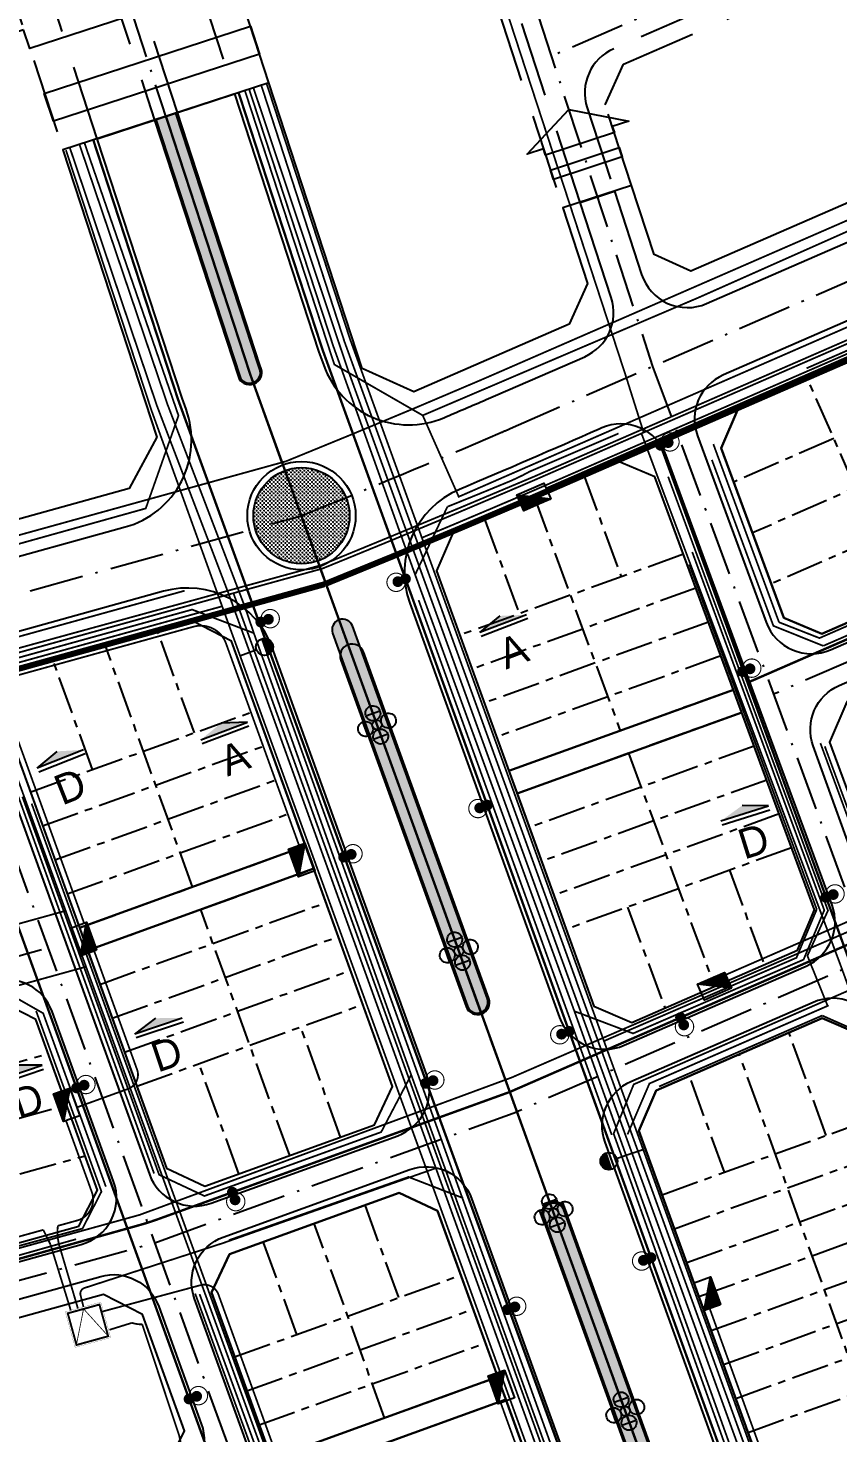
# Model space of a CAD drawing. Header units: metres. Extents: x 563371 to 571261, y 2062953 to 2068466.
# Drawn here: x 568557.4 to 568692, y 2066292.7 to 2066526.2 of the extents above; entities that cross this region are included whole.
import ezdxf
from ezdxf.enums import TextEntityAlignment as Align

# ---------------------------------------------------------------- set-up
doc = ezdxf.new("R2010")
doc.units = ezdxf.units.M
for name, pattern in [('ACAD_ISO10W100', [18.5, 12, -3, 0.5, -3]), ('CENTER', [2, 1.25, -0.25, 0.25, -0.25]), ('DOT', [0.25, 0, -0.25]), ('HIDDEN', [0.375, 0.25, -0.125])]:
    doc.linetypes.add(name, pattern=pattern)
for name, color, linetype in [('01-Thoatnuoc', 7, 'CONTINUOUS'), ('BoThamCo', 94, 'CONTINUOUS'), ('cap nuoc', 5, 'CONTINUOUS'), ('ChiaLo', 128, 'CENTER'), ('datOlienke', 42, 'CONTINUOUS'), ('Dien', 1, 'CONTINUOUS'), ('Dien CS', 2, 'CONTINUOUS'), ('Dien QH', 4, 'CONTINUOUS'), ('Dien SH', 6, 'CONTINUOUS'), ('hacth sdd', 8, 'CONTINUOUS'), ('LogDg', 7, 'CONTINUOUS'), ('LogDg phu', 7, 'CONTINUOUS'), ('MC', 7, 'CONTINUOUS'), ('ONG CAP NUOC', 32, 'DOT'), ('RANHGIOI', 2, 'HIDDEN'), ('thoatnuoc', 3, 'CONTINUOUS'), ('TimDg', 222, 'CONTINUOUS'), ('TTLL', 170, 'CONTINUOUS'), ('ViaHeS', 32, 'CONTINUOUS'), ('ViaHeSphu', 32, 'CONTINUOUS')]:
    doc.layers.add(name, color=color, linetype=linetype)
doc.layers.add('DEN CH', color=3, linetype='CONTINUOUS', lineweight=15)
doc.styles.add('VnBlackH', font='VHBLACK.ttf')
doc.linetypes.add('CAP NUOC ----N----N----N----', pattern='A,4,-2,["N",Standard,S=1.5,R=0,X=-1.5,Y=-0.75],-1.5', length=7.5)
doc.linetypes.add('DD0', pattern='A,12.7,-5.08,["0,4kV",Standard,S=2.54,R=0,X=-2.54,Y=-1.27],-9.35', length=27.13)
doc.linetypes.add('DIEN22KV', pattern='A,12.7,-5.08,["22KV",Standard,S=2.54,R=0,X=-2.54,Y=-1.27],-9.08', length=26.86)
doc.linetypes.add('DIEN35KV', pattern='A,12.7,-5.08,["35KV",Standard,S=2.54,R=0,X=-2.54,Y=-1.27],-9.08', length=26.86)
doc.linetypes.add('DIENCS_LINE', pattern='A,12.7,-5.08,["CS",Standard,S=2.54,R=0,X=-2.54,Y=-1.27],-6.35', length=24.13)
doc.linetypes.add('THOAT NUOC BAN ----C----C----C----', pattern='A,9,-3,["C",Standard,S=2,R=0,X=-1.5,Y=-1],-3', length=15)
doc.linetypes.add('Thong tin', pattern='A,12.7,-5.08,["TTLL",Standard,S=2.54,R=0,X=-2.54,Y=-1.27],-9.08', length=26.86)
doc.linetypes.add('TN_WATER_SUPPLY', pattern='A,0.5,-0.2,["TN",Standard,S=0.1,R=0,X=-0.1,Y=-0.05],-0.2', length=0.9)
pattern_1 = [(0, (568124.4922, 2065856.43456), (0.3175, 0.3175), [0.15875, -0.47625]), (90, (568124.5716, 2065856.3552), (-0.3175, 0.3175), [0.15875, -0.47625])]

# ---------------------------------------------------------------- blocks, each defined once
blk = doc.blocks.new('a')
at = {"layer": 'MC', "linetype": 'Continuous', "extrusion": (3.39823e-17, -4.39919e-09, 1)}
blk.add_hatch(color=6, dxfattribs=at).paths.add_polyline_path([(-964.2, 96.3), (-801.2, 42), (-1127.2, 42)])
at = {"layer": 'MC', "linetype": 'Continuous', "extrusion": (-3.39823e-17, -4.39919e-09, 1)}
blk.add_hatch(color=6, dxfattribs=at).paths.add_polyline_path([(992.3, 101.7), (829.3, 47.3), (1155.3, 47.3)])
at = {"layer": 'MC', "color": 6, "linetype": 'Continuous'}
for p, q in [((-801.2, 42, 0), (-964.2, 96.3, 0)), ((829.3, 47.3, 0), (992.3, 101.7, 0)), ((-1127.2, 42, 0), (-801.2, 42, 0)), ((-1127.2, 14.8, 0), (-801.2, 14.8, 0)), ((1155.3, 47.3, 0), (829.3, 47.3, 0)), ((1155.3, 20.2, 0), (829.3, 20.2, 0))]:
    blk.add_line(p, q, dxfattribs=at)
at = {"layer": 'MC', "style": 'VnBlackH'}
for rotation, p in [(0, (-962.7, -246.3)), (360, (990.2, -240.9))]:
    blk.add_text('a', height=196.9, rotation=rotation, dxfattribs=at).set_placement(p, align=Align.CENTER)
blk = doc.blocks.new('e')
at = {"layer": 'MC', "linetype": 'Continuous', "extrusion": (3.39823e-17, -4.39919e-09, 1)}
blk.add_hatch(color=6, dxfattribs=at).paths.add_polyline_path([(-473.5, 281.8), (-310.5, 227.4), (-636.5, 227.4)])
at = {"layer": 'MC', "linetype": 'Continuous', "extrusion": (-3.39823e-17, -4.39919e-09, 1)}
blk.add_hatch(color=6, dxfattribs=at).paths.add_polyline_path([(492.9, 281.8), (329.9, 227.4), (655.9, 227.4)])
at = {"layer": 'MC', "color": 6, "linetype": 'Continuous'}
for p, q in [((-310.5, 227.4, 0), (-473.5, 281.8, 0)), ((329.9, 227.4, 0), (492.9, 281.8, 0)), ((-636.5, 227.4, 0), (-310.5, 227.4, 0)), ((-636.5, 200.3, 0), (-310.5, 200.3, 0)), ((655.9, 227.4, 0), (329.9, 227.4, 0)), ((655.9, 200.3, 0), (329.9, 200.3, 0))]:
    blk.add_line(p, q, dxfattribs=at)
at = {"layer": 'MC', "style": 'VnBlackH'}
for rotation, p in [(0, (-472, -60.8)), (360, (486.2, -60.8))]:
    blk.add_text('d', height=196.9, rotation=rotation, dxfattribs=at).set_placement(p, align=Align.CENTER)
blk = doc.blocks.new('tbaQH')
at = {"layer": 'Dien QH', "color": 1, "const_width": 0.156}
blk.add_lwpolyline([(-7.45, -7.41), (8.56, -7.41), (8.56, 8.6), (-7.45, 8.6)], close=True, dxfattribs=at)
at = {"linetype": 'Continuous'}
blk.add_wipeout([(-7.45, 8.6), (8.56, 8.6), (8.56, -7.41), (-7.45, -7.41)], dxfattribs=at).dxf.layer = 'Dien QH'
at = {"layer": 'Dien QH', "color": 1}
for points, const_width in [([(-6.61, -6.57), (7.72, -6.57), (7.72, 7.76), (-6.61, 7.76)], 0.864), ([(-6.67, -6.57), (7.76, -6.57), (0.55, 7.8)], 0.346)]:
    blk.add_lwpolyline(points, close=True, dxfattribs=dict(at, const_width=const_width))
blk = doc.blocks.new('TCT')
at = {"layer": 'Dien SH', "linetype": 'ACAD_ISO10W100'}
h = blk.add_hatch(dxfattribs=at)
h.set_pattern_fill('ANSI31', color=8, scale=0.2, angle=359.8821, style=0)
h.set_pattern_definition([(44.8821451, (4489.845165, -1045.592617), (-0.01764126996, 0.0177139943), [])])
h.paths.add_polyline_path([(-0.86, 0.5), (-2.41, -0.26), (-2.42, -1.41), (2.41, -1.42)])
h.paths.add_polyline_path([(-0.86, 0.5), (-2.41, 1.42), (-2.41, -0.26)])
at = {"layer": 'Dien SH', "color": 4, "linetype": 'ACAD_ISO10W100'}
blk.add_line((-2.41, 1.41), (2.41, -1.41), dxfattribs=at)
at = {"layer": 'Dien SH', "color": 4, "linetype": 'Continuous'}
blk.add_lwpolyline([(-2.41, 1.41), (2.41, 1.41), (2.41, -1.41), (-2.41, -1.41)], close=True, dxfattribs=at)
blk = doc.blocks.new('CS01')
at = {"layer": 'Dien CS', "color": 7, "linetype": 'Continuous', "ltscale": 20}
for points, const_width in [([(0.33, 0.3, -1), (-0.33, -0.3, -1)], 0.899), ([(1.13, -0.63, -1), (-1.13, -2.68, -1)], 0.18), ([(0.33, -1.04, -1), (-0.33, -1.64, -1)], 0.899)]:
    blk.add_lwpolyline(points, format="xyb", close=True, dxfattribs=dict(at, const_width=const_width))
blk = doc.blocks.new('*E161')
at = {"layer": 'DEN CH'}
h = blk.add_hatch(color=256, dxfattribs=at)
h.paths.add_polyline_path([(2380624.58, -1351125.02, -0.000003), (2380624.58, -1351125.02, 0.390931), (2380623.09, -1351126.4, -0.012519), (2380623.08, -1351126.52, 0.414211), (2380624.58, -1351128.02, -0.000003), (2380624.58, -1351128.02, 0.414211), (2380626.08, -1351126.52, 0.414211)])
h.paths.add_polyline_path([(2380628.48, -1351124.12, 0.414214), (2380626.08, -1351126.52, 0.414214), (2380628.48, -1351128.92)])
h.paths.add_polyline_path([(2380626.98, -1351122.62), (2380622.18, -1351122.62, 0.414212), (2380624.58, -1351125.02, -0.000004), (2380624.58, -1351125.02, 0.414212)])
h.paths.add_polyline_path([(2380623.08, -1351126.52, -0.020036), (2380623.09, -1351126.4, 0.003757), (2380623.09, -1351126.36, 0.414214), (2380620.69, -1351123.96), (2380620.69, -1351128.76, 0.395271)])
h.paths.add_polyline_path([(2380624.58, -1351128.02, -0.000004), (2380624.58, -1351128.02, 0.414212), (2380622.18, -1351130.42), (2380626.98, -1351130.42, 0.414212)])
blk = doc.blocks.new('den chum')
at = {"layer": 'Dien CS', "color": 11}
for p, q in [((-2.03, 1.33), (-2.03, -1.17)), ((-1.25, 2.03), (1.25, 2.03)), ((2.03, 1.25), (2.03, -1.25)), ((-1.25, -2.03), (1.25, -2.03))]:
    blk.add_line(p, q, dxfattribs=at)
for centre, major_axis in [((0, 2.03), (0.882, 0.882)), ((-2.03, 0.08), (0.882, 0.882)), ((0, 0), (0.552, 0.552)), ((2.03, 0), (0.882, 0.882)), ((0, -2.03), (0.882, 0.882))]:
    blk.add_ellipse(centre, major_axis=major_axis, ratio=1, start_param=5.497787, end_param=11.780972, dxfattribs=at)
at = {"layer": 'Dien CS', "xscale": 0.5199999998789281, "yscale": 0.520000000181608, "zscale": 0.52}
blk.add_blockref('*E161', (-1237924.78, 702585.79), dxfattribs=at)
blk = doc.blocks.new('cs12')
at = {"layer": 'Dien CS', "color": 7, "linetype": 'Continuous', "ltscale": 20}
for points, const_width in [([(1.13, 0.63, 1), (-1.13, 2.68, 1)], 0.18), ([(0.33, 1.04, 1), (-0.33, 1.64, 1)], 0.899), ([(0.33, 0.3, -1), (-0.33, -0.3, -1)], 0.899)]:
    blk.add_lwpolyline(points, format="xyb", close=True, dxfattribs=dict(at, const_width=const_width))

msp = doc.modelspace()

# ---------------------------------------------------------------- hatches: boundary and pattern name
at = {"layer": 'cap nuoc'}
for points in [[(568597.178, 2066422.021, 0.4142136), (568598.065, 2066423.82, 0.4142136), (568596.267, 2066424.707)], [(568653.514, 2066339.197, 0.4142136), (568652.627, 2066337.398, 0.4142136), (568654.425, 2066336.511)]]:
    msp.add_hatch(color=1, dxfattribs=at).paths.add_polyline_path(points)
at = {"layer": 'hacth sdd'}
h = msp.add_hatch(dxfattribs=at)
h.set_pattern_fill('CROSS', color=64, scale=0.05, style=0)
h.set_pattern_definition(pattern_1)
edge = h.paths.add_edge_path()
edge.add_line((568582.001, 2066512.12), (568578.674, 2066511.034))
edge.add_line((568578.674, 2066511.034), (568592.612, 2066468.351))
edge.add_arc((568594.181, 2066468.863), 1.65, 198.08492, 290.68102)
edge.add_line((568594.763, 2066467.319), (568594.971, 2066467.398))
edge.add_arc((568594.388, 2066468.941), 1.65, 290.68102, 379.87296)
edge.add_line((568595.94, 2066469.502), (568595.717, 2066470.12))
edge.add_line((568595.717, 2066470.12), (568582.001, 2066512.12))
h = msp.add_hatch(dxfattribs=at)
h.set_pattern_fill('CROSS', color=64, scale=0.05, style=0)
h.set_pattern_definition(pattern_1)
edge = h.paths.add_edge_path()
edge.add_arc((568602.874, 2066445.172), 8, 0, 360)
h = msp.add_hatch(dxfattribs=at)
h.set_pattern_fill('CROSS', color=64, scale=0.05, style=0)
h.set_pattern_definition([(0, (568608.05124, 2066362.58562), (0.3175, 0.3175), [0.15875, -0.47625]), (90, (568608.13062, 2066362.50624), (-0.3175, 0.3175), [0.15875, -0.47625])])
edge = h.paths.add_edge_path()
edge.add_arc((568632.124, 2066364.231), 1.75, 199.88428, 379.88428)
edge.add_line((568633.769, 2066364.826), (568611.341, 2066426.836))
edge.add_arc((568609.696, 2066426.239), 1.75, 19.94735, 199.94735)
edge.add_line((568608.051, 2066425.642), (568630.478, 2066363.636))
h = msp.add_hatch(dxfattribs=at)
h.set_pattern_fill('CROSS', color=64, scale=0.05, style=0)
h.set_pattern_definition([(0, (568643.16807, 2066226.03556), (0.3175, 0.3175), [0.15875, -0.47625]), (90, (568643.24745, 2066225.95618), (-0.3175, 0.3175), [0.15875, -0.47625])])
edge = h.paths.add_edge_path()
edge.add_line((568643.168, 2066328.55), (568679.866, 2066227.086))
edge.add_arc((568681.512, 2066227.681), 1.75, 199.88428, 379.88428)
edge.add_line((568683.157, 2066228.276), (568646.459, 2066329.74))
edge.add_arc((568644.814, 2066329.145), 1.75, 19.88428, 199.88428)

# ---------------------------------------------------------------- linework, layer by layer
at = {"layer": '01-Thoatnuoc', "linetype": 'THOAT NUOC BAN ----C----C----C----', "ltscale": 0.5, "const_width": 0.3}
for points in [[(568686.832, 2066469.684), (568814.059, 2066525.14), (568822.941, 2066523.615)], [(568594.152, 2066516.129), (568608.171, 2066473.325), (568621.76, 2066435.357)], [(568565.968, 2066506.885), (568580.613, 2066463.635), (568593.428, 2066430.109)], [(568689.605, 2066423.525), (568833.255, 2066485.97), (568836.993, 2066494.945)], [(568671.093, 2066454.453), (568681.316, 2066426.862), (568689.605, 2066423.525)], [(568648.239, 2066362.787), (568657.99, 2066359.092), (568686.33, 2066371.363), (568689.776, 2066379.586), (568667.823, 2066439.136)], [(568621.76, 2066435.357), (568621.76, 2066435.357), (568648.239, 2066362.787)], [(568552.897, 2066420.749), (568584.687, 2066429.563), (568594.948, 2066425.652)], [(568593.428, 2066430.109), (568594.948, 2066425.652), (568621.108, 2066352.209)], [(568689.128, 2066407.364), (568697.998, 2066383.303), (568705.501, 2066380.102)], [(568556.475, 2066398.449), (568579.209, 2066335.595), (568586.737, 2066332.066), (568616.117, 2066342.692), (568621.108, 2066352.209)], [(568551.971, 2066366.993), (568559.926, 2066362.448), (568570.352, 2066333.622)], [(568657.07, 2066342.3), (568660.711, 2066350.761), (568690.506, 2066363.748)], [(568648.239, 2066362.787), (568696.905, 2066226.986)], [(568621.108, 2066352.209), (568671.456, 2066212.977)], [(568585.931, 2066315.756), (568629.132, 2066198), (568636.534, 2066194.307), (568666.164, 2066204.25), (568671.456, 2066212.977)]]:
    msp.add_lwpolyline(points, dxfattribs=at)
msp.add_lwpolyline([(568655.571, 2066458.841), (568640.768, 2066452.491, -0.0240923), (568637.612, 2066450.94, -0.0026261), (568627.129, 2066446.657), (568621.76, 2066435.357)], format="xyb", dxfattribs=at)
at = {"layer": 'BoThamCo'}
for points in [[(568582.001, 2066512.12), (568578.674, 2066511.034), (568592.612, 2066468.351, 0.4275478), (568594.763, 2066467.319), (568594.971, 2066467.398, 0.4100888), (568595.94, 2066469.502), (568595.717, 2066470.12)], [(568630.478, 2066363.636, 1), (568633.769, 2066364.826), (568611.341, 2066426.836, 1), (568608.051, 2066425.642)], [(568643.168, 2066328.55), (568679.866, 2066227.086, 1), (568683.157, 2066228.276), (568646.459, 2066329.74, 1)]]:
    msp.add_lwpolyline(points, format="xyb", close=True, dxfattribs=at)
for points in [[(568676.052, 2066412.478), (568674.668, 2066416.231), (568637.34, 2066402.73), (568638.701, 2066398.968)], [(568604.929, 2066386.499), (568603.568, 2066390.26), (568565.953, 2066376.655), (568567.313, 2066372.894)], [(568583.434, 2066293.042), (568576.454, 2066312.339), (568569.935, 2066315.708), (568462.842, 2066286.091), (568459.389, 2066279.949), (568466.786, 2066253.891), (568472.891, 2066250.671), (568580.394, 2066286.749)], [(568636.856, 2066298.226), (568635.495, 2066301.987), (568597.88, 2066288.382), (568599.24, 2066284.621)]]:
    msp.add_lwpolyline(points, close=True, dxfattribs=at)
msp.add_circle((568602.874, 2066445.172), 8, dxfattribs=at)
at = {"layer": 'cap nuoc', "color": 1}
for p, q in [((568596.29, 2066424.715), (568597.201, 2066422.029)), ((568654.425, 2066336.511), (568653.514, 2066339.197))]:
    msp.add_line(p, q, dxfattribs=at)
at = {"layer": 'cap nuoc', "color": 1, "linetype": 'Continuous'}
for centre in [(568596.722, 2066423.364), (568653.97, 2066337.854)]:
    msp.add_circle(centre, 1.418, dxfattribs=at)
at = {"layer": 'ChiaLo', "ltscale": 5}
for points in [[(568827.652, 2066507.612), (568677.842, 2066442.312)], [(568702.939, 2066431.434), (568686.956, 2066468.102)], [(568691.352, 2066458.018), (568674.724, 2066450.771)], [(568649.793, 2066451.903), (568656.022, 2066435.008)], [(568641.529, 2066448.302), (568655.86, 2066409.428)], [(568633.24, 2066444.766), (568639.095, 2066428.886)], [(568698.544, 2066441.518), (568680.961, 2066433.854)], [(568666.366, 2066438.75), (568629.178, 2066425.299)], [(568668.442, 2066433.12), (568631.218, 2066419.657)], [(568670.517, 2066427.49), (568633.259, 2066414.014)], [(568585.061, 2066409.088), (568578.91, 2066426.094)], [(568584.761, 2066383.458), (568570.21, 2066423.688)], [(568568.134, 2066402.966), (568561.51, 2066421.282)], [(568672.593, 2066421.86), (568635.3, 2066408.372)], [(568674.668, 2066416.231), (568637.34, 2066402.73)], [(568557.79, 2066399.224), (568595.405, 2066412.829)], [(568676.052, 2066412.478), (568638.701, 2066398.968)], [(568559.831, 2066393.582), (568597.446, 2066407.187)], [(568678.127, 2066406.848), (568640.742, 2066393.326)], [(568657.244, 2066405.675), (568671.526, 2066366.933)], [(568561.871, 2066387.94), (568599.487, 2066401.545)], [(568680.203, 2066401.218), (568642.782, 2066387.684)], [(568563.912, 2066382.298), (568601.527, 2066395.902)], [(568682.278, 2066395.588), (568644.823, 2066382.041)], [(568565.953, 2066376.655), (568603.568, 2066390.26)], [(568684.354, 2066389.959), (568646.864, 2066376.399)], [(568567.313, 2066372.894), (568604.929, 2066386.499)], [(568674.009, 2066386.217), (568679.791, 2066370.534)], [(568569.354, 2066367.251), (568606.969, 2066380.856)], [(568657.082, 2066380.095), (568663.262, 2066363.332)], [(568600.916, 2066338.79), (568586.121, 2066379.696)], [(568571.395, 2066361.609), (568609.01, 2066375.214)], [(568573.436, 2066355.967), (568611.051, 2066369.572)], [(568575.476, 2066350.325), (568613.092, 2066363.929)], [(568609.38, 2066341.851), (568602.747, 2066360.188)], [(568690.097, 2066342.131), (568683.91, 2066359.237)], [(568541.598, 2066350.411), (568560.767, 2066355.712)], [(568719.963, 2066233.093), (568675.643, 2066355.633)], [(568592.453, 2066335.729), (568585.821, 2066354.066)], [(568673.17, 2066336.008), (568667.375, 2066352.03)], [(568449.284, 2066315.543), (568563.837, 2066347.223)], [(568662.826, 2066332.267), (568700.441, 2066345.872)], [(568546.396, 2066333.062), (568566.908, 2066338.734)], [(568664.866, 2066326.625), (568702.482, 2066340.23)], [(568666.907, 2066320.982), (568704.522, 2066334.587)], [(568619.029, 2066315.173), (568613.461, 2066330.566)], [(568668.948, 2066315.34), (568706.563, 2066328.945)], [(568616.688, 2066295.185), (568604.998, 2066327.505)], [(568602.102, 2066309.051), (568596.534, 2066324.444)], [(568670.989, 2066309.698), (568708.604, 2066323.303)], [(568591.758, 2066305.309), (568629.373, 2066318.914)], [(568673.029, 2066304.056), (568710.645, 2066317.66)], [(568593.798, 2066299.667), (568631.414, 2066313.272)], [(568675.07, 2066298.413), (568712.685, 2066312.018)], [(568595.839, 2066294.025), (568633.454, 2066307.63)], [(568677.111, 2066292.771), (568714.726, 2066306.376)], [(568597.88, 2066288.382), (568635.495, 2066301.987)], [(568599.24, 2066284.621), (568636.856, 2066298.226)]]:
    msp.add_lwpolyline(points, dxfattribs=at)
at = {"layer": 'datOlienke'}
for points in [[(568832.027, 2066487.702), (568834.374, 2066494.171), (568820.93, 2066521.052), (568814.109, 2066523.526), (568675.496, 2066463.107), (568672.642, 2066456.418), (568683.043, 2066428.207), (568689.356, 2066425.513)], [(568852.892, 2066445.984), (568855.239, 2066452.454), (568844.222, 2066474.48), (568837.402, 2066476.954), (568693.513, 2066414.235), (568690.659, 2066407.546), (568699.182, 2066384.429), (568705.495, 2066381.736)], [(568591.245, 2066424.333), (568584.725, 2066427.702), (568555.695, 2066419.674), (568552.576, 2066413.639), (568565.953, 2066376.655), (568603.568, 2066390.26)], [(568688.163, 2066379.627), (568676.052, 2066412.478), (568638.701, 2066398.968), (568651.478, 2066363.641), (568657.763, 2066360.936), (568685.308, 2066372.938)], [(568604.929, 2066386.499), (568567.313, 2066372.894), (568580.408, 2066336.689), (568586.811, 2066333.688), (568615.022, 2066343.891), (568618.023, 2066350.294)], [(568558.715, 2066361.385), (568552.195, 2066364.754), (568448.642, 2066336.116), (568445.188, 2066329.973), (568453.381, 2066301.113), (568459.565, 2066297.635), (568565.841, 2066327.026), (568568.959, 2066333.061)], [(568735.833, 2066248.018), (568695.715, 2066358.939), (568689.431, 2066361.643), (568661.854, 2066349.623), (568658.972, 2066342.923), (568700.692, 2066227.573), (568706.715, 2066225.385), (568733.212, 2066240.801)], [(568625.506, 2066329.606), (568619.104, 2066332.607), (568590.892, 2066322.403), (568587.891, 2066316.001), (568597.88, 2066288.382), (568635.495, 2066301.987)], [(568636.856, 2066298.226), (568599.24, 2066284.621), (568615.566, 2066239.483), (568653.181, 2066253.087)]]:
    msp.add_lwpolyline(points, close=True, dxfattribs=at)
msp.add_lwpolyline([(568661.623, 2066451.615), (568655.31, 2066454.308), (568642.331, 2066448.651, -0.0014745), (568640.642, 2066447.92), (568640.642, 2066447.92, -0.0018883), (568628.214, 2066442.646), (568625.302, 2066436.014), (568637.34, 2066402.73), (568674.668, 2066416.231)], format="xyb", close=True, dxfattribs=at)
at = {"layer": 'Dien', "color": 10, "linetype": 'DIEN22KV', "ltscale": 0.4, "const_width": 0.3, "elevation": 0}
msp.add_lwpolyline([(569060.523, 2066641.552), (568981.223, 2066599.794), (568641.45, 2066451.639)], dxfattribs=at)
at = {"layer": 'Dien', "linetype": 'DIEN35KV', "ltscale": 0.4, "const_width": 0.3, "elevation": 0}
msp.add_lwpolyline([(568594.875, 2066516.324), (568610.616, 2066469.352), (568734.771, 2066126.956), (568772.926, 2066018.891)], dxfattribs=at)
at = {"layer": 'Dien', "color": 10, "linetype": 'DIEN22KV', "ltscale": 0.4, "const_width": 0.3, "elevation": 0}
msp.add_lwpolyline([(568402.389, 2066381.052, -0.0000052), (568402.389, 2066381.052), (568606.122, 2066436.941, 0.0031029), (568641.45, 2066451.639, 17.9139322), (568641.45, 2066451.639), (568641.45, 2066451.639)], format="xyb", dxfattribs=at)
at = {"layer": 'Dien', "color": 10, "linetype": 'DIEN22KV', "ltscale": 0.4, "const_width": 0.3}
msp.add_lwpolyline([(568591.513, 2066432.412), (568752.327, 2065987.533)], dxfattribs=at)
at = {"layer": 'Dien CS', "color": 11, "linetype": 'DIENCS_LINE', "ltscale": 0.5, "const_width": 0.4}
for points in [[(568778.12, 2065996.859), (568743.71, 2066093.053), (568606.358, 2066472.81), (568592.41, 2066515.519)], [(568766.162, 2065992.582), (568731.759, 2066088.755), (568594.347, 2066468.678), (568580.338, 2066511.577)], [(568677.016, 2066417.408), (568823.688, 2066481.34)]]:
    msp.add_lwpolyline(points, dxfattribs=at)
msp.add_lwpolyline([(568662.568, 2066456.867), (568694.197, 2066370.487), (568738.596, 2066247.73, -0.3444416), (568734.749, 2066238.803), (568734.749, 2066238.803)], format="xyb", dxfattribs=at)
at = {"layer": 'Dien SH', "color": 6, "linetype": 'DD0', "ltscale": 0.45, "const_width": 0.3}
for points in [[(568643.532, 2066449.72), (568701.011, 2066474.774)], [(568673.382, 2066368.833), (568732.545, 2066394.62)], [(568670.722, 2066313.376), (568689.462, 2066261.561)], [(568656.51, 2066240.946), (568635.989, 2066297.681)]]:
    msp.add_lwpolyline(points, dxfattribs=at)
for points in [[(568602.47, 2066390.355), (568590.319, 2066423.952, 0.3982643), (568584.852, 2066426.7), (568556.017, 2066418.725, 0.4297572), (568553.506, 2066414.009), (568566.736, 2066377.431)], [(568568.402, 2066372.823), (568575.544, 2066353.077, -0.4142136), (568574.043, 2066349.876), (568565.519, 2066346.793)]]:
    msp.add_lwpolyline(points, format="xyb", dxfattribs=at)
at = {"layer": 'LogDg', "ltscale": 0.75}
for points in [[(568556.671, 2066525.945), (568548.504, 2066523.278), (568569.283, 2066545.558), (568599.128, 2066539.813), (568590.962, 2066537.146), (568591.978, 2066534.035), (568557.687, 2066522.833)], [(568595.896, 2066521.918), (568561.674, 2066510.742), (568560.081, 2066515.383), (568594.372, 2066526.584)], [(568643.108, 2066506.16), (568640.385, 2066505.271), (568647.312, 2066512.698), (568657.26, 2066510.783), (568654.538, 2066509.894), (568654.877, 2066508.857), (568643.446, 2066505.123)], [(568656.183, 2066504.818), (568644.775, 2066501.093), (568644.244, 2066502.639), (568655.675, 2066506.373)]]:
    msp.add_lwpolyline(points, close=True, dxfattribs=at)
at = {"layer": 'LogDg'}
for points in [[(568428.559, 2066403.19), (568527.512, 2066430.556, 0.4277016), (568532.985, 2066440.75), (568527.857, 2066456.451), (568533.561, 2066458.313), (568539.001, 2066441.653, 0.4008529), (568548.739, 2066436.426), (568573.584, 2066443.297, 0.4373271), (568583.686, 2066462.871), (568583.018, 2066464.71), (568568.93, 2066507.852), (568591.745, 2066515.302), (568605.712, 2066472.531), (568606.571, 2066470.164, 0.4297542), (568626.524, 2066461.469, 0.0010787), (568633.547, 2066464.463, 0.0014744), (568635.139, 2066465.151), (568649.946, 2066471.606, 0.386536), (568654.355, 2066481.423), (568649.179, 2066497.271), (568654.883, 2066499.133), (568659.405, 2066485.287, 0.4424436), (568670.206, 2066480.437), (568809.098, 2066540.978, 0.4142136)], [(568629.137, 2066449.545, 0.3988265), (568620.87, 2066430.627), (568645.789, 2066361.73, 0.4330459), (568656.508, 2066357.117), (568686.764, 2066370.3, 0.3974101), (568691.074, 2066380.401), (568663.502, 2066455.192, 0.431261), (568652.799, 2066459.759), (568652.37, 2066459.572, -0.0037754), (568629.137, 2066449.545)], [(568613.167, 2066422.523, 1), (568609.407, 2066421.159, 5.6706248)], [(568630.243, 2066363.551, 1), (568634.004, 2066364.912), (568613.167, 2066422.523)], [(568571.644, 2066334.459), (568561.41, 2066362.755, 0.3917686), (568551.754, 2066367.745), (568444.983, 2066338.217, 0.4162015), (568439.42, 2066328.322), (568447.613, 2066299.461, 0.4122284), (568457.441, 2066293.935), (568566.253, 2066324.028, 0.4370205), (568571.644, 2066334.459)], [(568642.933, 2066328.465), (568679.631, 2066227.001, 1), (568683.392, 2066228.361), (568646.695, 2066329.825, 1), (568642.933, 2066328.465)]]:
    msp.add_lwpolyline(points, format="xyb", dxfattribs=at)
for points in [[(568690.827, 2066422.882), (568834.355, 2066485.444, 0.429738), (568838.313, 2066496.356), (568823.531, 2066525.911, 0.3988577), (568813.179, 2066529.666), (568673, 2066468.564, 0.3973692), (568668.691, 2066458.463), (568680.125, 2066427.449, 0.431261)], [(568582.239, 2066512.198), (568578.436, 2066510.956), (568592.375, 2066468.273, 0.4275478), (568594.852, 2066467.085), (568595.059, 2066467.164, 0.4100888), (568596.175, 2066469.587), (568595.953, 2066470.201), (568582.239, 2066512.198)], [(568696.313, 2066383.746), (568687.936, 2066406.908, -0.3955879), (568692.262, 2066416.962), (568837.816, 2066480.407, -0.3988577), (568848.168, 2066476.652), (568859.178, 2066454.638, -0.429738), (568855.22, 2066443.726), (568707.033, 2066379.133, -0.4330878)], [(568623.666, 2066352.335), (568598.02, 2066423.242, 0.3917686), (568579.916, 2066432.597), (568554.259, 2066425.502, 0.4370205), (568548.869, 2066415.071), (568577.587, 2066335.669, 0.4142136), (568587.831, 2066330.867), (568618.864, 2066342.091, 0.4142136)], [(568687.929, 2066364.263), (568657.614, 2066351.054, 0.3956287), (568653.287, 2066340.999), (568694.898, 2066225.951, 0.4679364), (568706.444, 2066221.757), (568735.436, 2066238.624, 0.3624568), (568738.936, 2066248.26), (568698.648, 2066359.65, 0.4330459)], [(568589.872, 2066325.224), (568620.904, 2066336.448, -0.4142136), (568631.148, 2066331.646), (568673.753, 2066213.85, -0.4210432), (568668.776, 2066203.545), (568637.482, 2066193.043, -0.4074168), (568627.414, 2066197.906), (568585.07, 2066314.98, -0.4142136)], [(568459.184, 2066288.192), (568569.494, 2066318.699, -0.3917686), (568579.149, 2066313.709), (568586.215, 2066294.173, -0.4210432), (568581.237, 2066283.867), (568471.228, 2066246.949, -0.4281041), (568460.986, 2066252.348), (568453.62, 2066278.297, -0.4162015)]]:
    msp.add_lwpolyline(points, format="xyb", close=True, dxfattribs=at)
msp.add_lwpolyline([(568609.405, 2066421.163), (568630.243, 2066363.551)], dxfattribs=at)
msp.add_circle((568602.874, 2066445.172), 9, dxfattribs=at)
at = {"layer": 'LogDg phu', "linetype": 'HIDDEN', "ltscale": 50}
for points in [[(568649.179, 2066497.271), (568613.59, 2066606.254, 0.4230605), (568603.274, 2066611.297), (568575.864, 2066601.423, 0.4054216), (568568.524, 2066586.408), (568591.745, 2066515.302)], [(568568.93, 2066507.852), (568545.596, 2066579.307, 0.4008529), (568530.99, 2066587.148), (568502.833, 2066579.361, 0.4277016), (568497.361, 2066569.167), (568533.561, 2066458.313)], [(568806.842, 2066566.175), (568801.648, 2066578.092, 0.4142136), (568791.117, 2066582.229), (568654.769, 2066522.797, 0.386536), (568650.361, 2066512.98), (568654.883, 2066499.133)], [(568582.239, 2066512.198), (568562.599, 2066572.338, 0.4142136), (568560.203, 2066573.554), (568560.013, 2066573.492, 0.4142136), (568558.797, 2066571.096), (568578.436, 2066510.956)]]:
    msp.add_lwpolyline(points, format="xyb", dxfattribs=at)
at = {"layer": 'ONG CAP NUOC', "color": 122, "linetype": 'CAP NUOC ----N----N----N----', "ltscale": 0.6, "const_width": 0.3}
msp.add_lwpolyline([(568622.886, 2066441.502, 0.0026377), (568640.248, 2066448.84, 0.0014744), (568641.931, 2066449.567), (568655.42, 2066455.447), (568686.594, 2066469.035), (568818.512, 2066526.536), (568971.22, 2066221.291)], format="xyb", dxfattribs=at)
for points in [[(568623.231, 2066440.549), (568610.963, 2066474.469), (568597.038, 2066517.109)], [(568590.136, 2066428.846), (568577.949, 2066462.637), (568563.721, 2066505.935)], [(568682.253, 2066427.456), (568688.976, 2066424.823), (568836.868, 2066489.41)], [(568671.331, 2066457.083), (568682.253, 2066427.456)], [(568761.121, 2066058.914), (568748.301, 2066094.752), (568623.231, 2066440.549)], [(568667.338, 2066437.056), (568688.525, 2066379.717)], [(568433.774, 2066386.994), (568555.007, 2066420.521), (568589.68, 2066430.11)], [(568729.302, 2066044.848), (568715.699, 2066082.876), (568590.136, 2066428.846)], [(568592.64, 2066421.86), (568595.392, 2066422.874)], [(568689.857, 2066406.832), (568698.393, 2066383.679)], [(568558.01, 2066397.303), (568631.873, 2066193.83)], [(568653.151, 2066357.826), (568685.15, 2066371.675), (568688.525, 2066379.717)], [(568453.576, 2066295.859), (568566.475, 2066326.656), (568569.62, 2066332.796), (568558.759, 2066362.823)], [(568689.426, 2066362.064), (568662.317, 2066350.272)], [(568736.218, 2066248.193), (568695.992, 2066359.164), (568689.426, 2066362.064)], [(568659.674, 2066339.789), (568655.312, 2066338.309)]]:
    msp.add_lwpolyline(points, dxfattribs=at)
at = {"layer": 'RANHGIOI', "color": 1, "ltscale": 9}
for const_width in [1, 0.5]:
    msp.add_lwpolyline([(569000.559, 2066606.466), (568982.152, 2066596.774), (568641.488, 2066448.283), (568640.642, 2066447.92, -0.0051374), (568606.738, 2066433.79), (568320.264, 2066354.564, -0.0205674), (568279.256, 2066345.02), (568234.037, 2066336.438, -0.0212183), (568191.058, 2066330.157), (568073.843, 2066318.077), (568071.016, 2066300.813, 0.128574), (568077.06, 2066236.337), (568081.976, 2066222.838, 0.0394083), (568090.337, 2066204.509), (568103.308, 2066181.143), (568149.911, 2066112.204, -0.11987), (568174.777, 2066045.3), (568189.564, 2065919.75), (568193.006, 2065898.42), (568198.209, 2065900.061), (568647.001, 2066050.673, 0.0506838), (568827.906, 2066132.562), (568998.799, 2066231.855), (569157.481, 2066320.398, 0.0065941)], format="xyb", dxfattribs=dict(at, const_width=const_width))
at = {"layer": 'thoatnuoc', "linetype": 'TN_WATER_SUPPLY', "ltscale": 10, "const_width": 0.3}
for points in [[(569089.947, 2066677.504), (569014.708, 2066636.826), (568972.582, 2066614.364), (568771.285, 2066526.969), (568668.95, 2066481.47), (568623.024, 2066461.849)], [(568813.742, 2066528.976), (568629.013, 2066448.32), (568623.024, 2066461.849)], [(568623.024, 2066461.849), (568608.334, 2066470.309), (568593.458, 2066515.862)], [(568566.792, 2066507.154), (568582.428, 2066461.817), (568576.984, 2066446.379), (568548.363, 2066438.387)], [(568663.821, 2066451.654), (568690.391, 2066379.525), (568686.971, 2066371.996), (568690.344, 2066363.657)], [(568583.445, 2066432.697), (568432.057, 2066390.774), (568432.057, 2066390.774), (568425.761, 2066384.894)], [(568622.341, 2066431.136), (568654.451, 2066342.217)], [(568578.369, 2066335.805), (568549.797, 2066415.15), (568550.819, 2066422.764)], [(568597.083, 2066422.308), (568679.395, 2066193.107)], [(568811.346, 2066417.581), (568658.1, 2066350.622), (568654.691, 2066342.265)], [(568654.763, 2066342.409), (568698.963, 2066218.942)], [(568590.808, 2066324.714), (568620.662, 2066335.229), (568629.774, 2066331.698)], [(568565.416, 2066324.888), (568458.931, 2066294.854), (568450.436, 2066296.897)], [(568585.196, 2066315.845), (568627.945, 2066198.442), (568632.584, 2066184.568), (568668.037, 2066196.499), (568679.194, 2066193.665)]]:
    msp.add_lwpolyline(points, dxfattribs=at)
at = {"layer": 'TimDg', "linetype": 'ACAD_ISO10W100', "ltscale": 0.75}
for points in [[(569091.243, 2064877.603), (569098.083, 2065004.259, 0.1155759), (569076.661, 2065124.595), (568731.759, 2066088.757), (568594.342, 2066468.69), (568350.743, 2067214.647), (568115.139, 2067803.004)], [(568079.024, 2066330.674), (568189.828, 2066342.093, 0.0212183), (568231.8, 2066348.228), (568277.018, 2066356.809, 0.0205674), (568317.065, 2066366.13), (568602.874, 2066445.172, 0.0050405), (568635.912, 2066458.949, 0.0014744), (568637.536, 2066459.651), (568976.952, 2066607.598), (569005.384, 2066622.569)], [(568079.024, 2066330.674), (568189.828, 2066342.093, 0.0212183), (568231.8, 2066348.228), (568277.018, 2066356.809, 0.0205674), (568317.065, 2066366.13), (568602.874, 2066445.172, 0.0050405), (568635.912, 2066458.949, 0.0014744), (568637.536, 2066459.651), (568976.952, 2066607.598), (569005.384, 2066622.569)]]:
    msp.add_lwpolyline(points, format="xyb", dxfattribs=at)
for points in [[(568980.347, 2066667.984), (568707.028, 2066548.849), (568644.406, 2066521.552)], [(568980.347, 2066667.984), (568707.028, 2066548.849), (568644.406, 2066521.552)], [(568612.107, 2066620.458), (568661.245, 2066469.986), (568697.481, 2066371.697)], [(568847.56, 2066487.927), (568681.342, 2066415.475)], [(568868.425, 2066446.209), (568638.692, 2066346.072)], [(568628.248, 2066186.779), (568540.982, 2066428.055)], [(568430.618, 2066337.357), (568560.768, 2066373.35)], [(568578.507, 2066324.304), (568638.692, 2066346.072)], [(568444.819, 2066287.332), (568578.507, 2066324.304)]]:
    msp.add_lwpolyline(points, dxfattribs=at)
at = {"layer": 'TTLL', "color": 170, "linetype": 'Thong tin', "ltscale": 0.4, "const_width": 0.3}
for points in [[(568085.019, 2066340.821), (568189.304, 2066351.568, 0.0212183), (568230.492, 2066357.587), (568275.71, 2066366.169, 0.0205674), (568315.009, 2066375.316), (568600.297, 2066454.214, 0.0049644), (568632.664, 2066467.716, 0.0014744), (568634.237, 2066468.397), (568973.338, 2066616.206), (569000.893, 2066630.716)], [(568132.945, 2066326.857), (568191.231, 2066332.864, 0.0212183), (568233.998, 2066339.114), (568279.216, 2066347.696, 0.0205674), (568320.021, 2066357.193), (568606.354, 2066436.38, 0.005117), (568640.075, 2066450.436, 0.0014744), (568641.751, 2066451.16), (568981.486, 2066599.246), (569001.155, 2066609.603)]]:
    msp.add_lwpolyline(points, format="xyb", dxfattribs=at)
for points in [[(568659.797, 2066458.867), (568656.777, 2066468.433), (568607.611, 2066618.989)], [(568621.656, 2066442.065), (568610.043, 2066474.032), (568596.172, 2066516.768)], [(568590.795, 2066432.097), (568578.822, 2066463.504), (568564.359, 2066506.359)], [(568741.989, 2066233.574), (568692.667, 2066369.94), (568659.427, 2066458.733)], [(568736.54, 2066124.91), (568621.656, 2066442.065)], [(568705.526, 2066114.072), (568590.795, 2066432.097)], [(568456.414, 2066349.748), (568563.78, 2066379.516)], [(568459.048, 2066340.311), (568566.954, 2066370.153)]]:
    msp.add_lwpolyline(points, dxfattribs=at)
at = {"layer": 'ViaHeS', "elevation": 0}
msp.add_lwpolyline([(568806.701, 2066546.478), (568723.81, 2066510.347), (568667.612, 2066485.851), (568661.477, 2066488.606), (568657.735, 2066500.065), (568646.327, 2066496.34), (568650.426, 2066483.79), (568647.394, 2066477.039), (568621.559, 2066465.778), (568612.969, 2066469.635), (568597.448, 2066517.165), (568563.227, 2066505.989), (568578.824, 2066458.226), (568574.25, 2066449.706), (568547.223, 2066442.232), (568540.851, 2066445.652), (568536.413, 2066459.245), (568525.005, 2066455.52), (568529.273, 2066442.45), (568526.006, 2066436.364), (568427.934, 2066409.242)], dxfattribs=at)
at = {"layer": 'ViaHeS'}
for points in [[(568814.109, 2066523.526), (568820.93, 2066521.052), (568834.374, 2066494.171), (568832.027, 2066487.702), (568689.356, 2066425.513), (568683.043, 2066428.207), (568672.642, 2066456.418), (568675.496, 2066463.107)], [(568855.239, 2066452.454), (568844.222, 2066474.48), (568837.402, 2066476.954), (568693.513, 2066414.235), (568690.659, 2066407.546), (568699.182, 2066384.429), (568705.495, 2066381.736), (568852.892, 2066445.984)], [(568584.725, 2066427.702), (568555.695, 2066419.674), (568552.576, 2066413.639), (568580.408, 2066336.689), (568586.811, 2066333.688), (568615.022, 2066343.891), (568618.023, 2066350.294), (568591.245, 2066424.333)], [(568558.715, 2066361.385), (568552.195, 2066364.754), (568448.642, 2066336.116), (568445.188, 2066329.973), (568453.381, 2066301.113), (568459.565, 2066297.635), (568565.841, 2066327.026), (568568.959, 2066333.061)], [(568706.715, 2066225.385), (568700.692, 2066227.573), (568658.972, 2066342.923), (568661.854, 2066349.623), (568689.431, 2066361.643), (568695.715, 2066358.939), (568735.833, 2066248.018), (568733.212, 2066240.801)], [(568636.636, 2066195.923), (568630.196, 2066199.034), (568587.891, 2066316.001), (568590.892, 2066322.403), (568619.104, 2066332.607), (568625.506, 2066329.606), (568668.127, 2066211.764), (568665.088, 2066205.471)], [(568472.891, 2066250.671), (568580.394, 2066286.749), (568583.434, 2066293.042), (568576.454, 2066312.339), (568569.935, 2066315.708), (568462.842, 2066286.091), (568459.389, 2066279.949), (568466.786, 2066253.891)]]:
    msp.add_lwpolyline(points, close=True, dxfattribs=at)
msp.add_lwpolyline([(568640.642, 2066447.92, -0.0018883), (568628.214, 2066442.646), (568625.302, 2066436.014), (568651.478, 2066363.641), (568657.763, 2066360.936), (568685.308, 2066372.938), (568688.163, 2066379.627), (568661.623, 2066451.615), (568655.31, 2066454.308), (568642.331, 2066448.651, -0.0014744)], format="xyb", close=True, dxfattribs=at)
at = {"layer": 'ViaHeSphu', "linetype": 'HIDDEN', "ltscale": 50}
for points in [[(568597.448, 2066517.165), (568575.215, 2066585.249), (568579.627, 2066594.275), (568605.987, 2066603.771), (568612.244, 2066600.712), (568646.327, 2066496.34)], [(568536.413, 2066459.245), (568501.693, 2066565.563), (568504.96, 2066571.649), (568531.988, 2066579.124), (568540.908, 2066574.335), (568563.227, 2066505.989)], [(568657.735, 2066500.065), (568653.354, 2066513.478), (568656.386, 2066520.229), (568709.426, 2066543.348), (568792.316, 2066579.479), (568798.897, 2066576.894), (568804.092, 2066564.976)]]:
    msp.add_lwpolyline(points, dxfattribs=at)

# ---------------------------------------------------------------- block references
at = {"layer": 'Dien CS', "linetype": 'DIENCS_LINE', "ltscale": 0.5}
for name, p, rotation in [('cs12', (568662.568, 2066456.867), 290.2370709384885), ('CS01', (568596.117, 2066427.49, 0), 109.8842788526086), ('cs12', (568676.173, 2066419.252), 290.2370709384885), ('den chum', (568615.427, 2066410.394, 0), 109.8842788526086), ('CS01', (568609.875, 2066388.406, 0), 109.8842788526086), ('cs12', (568690.009, 2066381.721), 290.2370709384885), ('den chum', (568629.032, 2066372.779, 0), 109.8842788526086), ('cs12', (568665.88, 2066361.734), 203.5533118915079), ('cs12', (568565.479, 2066350.033), 289.8842788526086), ('CS01', (568623.48, 2066350.791, 0), 109.8842788526086), ('cs12', (568591.383, 2066332.683), 199.8842788589301), ('den chum', (568644.788, 2066329.217, 0), 109.8842788526086), ('CS01', (568637.085, 2066313.175, 0), 109.8842788526086), ('cs12', (568584.186, 2066298.312), 289.8842788526086), ('den chum', (568656.692, 2066296.304, 0), 109.8842788526086)]:
    msp.add_blockref(name, p, dxfattribs=dict(at, rotation=rotation))
at = {"layer": 'Dien CS', "linetype": 'DIENCS_LINE', "ltscale": 0.5, "xscale": -1, "rotation": 289.884278871668}
for p in [(568620.156, 2066434.66, 0), (568633.761, 2066397.045, 0), (568647.365, 2066359.43, 0), (568660.97, 2066321.815, 0)]:
    msp.add_blockref('CS01', p, dxfattribs=at)
at = {"layer": 'Dien SH', "yscale": 1.016000000061467, "zscale": 1.016}
for p, xscale, rotation in [((568641.485, 2066448.283), 1.01599999997378, 23.55167177685834), ((568602.91, 2066387.937), 1.016000000041827, 289.8842788518696), ((568566.629, 2066374.787), 1.016000000081422, 109.8842788580433), ((568671.536, 2066366.937), 1.016000000001149, 203.5516717475391), ((568563.837, 2066347.223), 1.016000000041827, 289.8842788518696), ((568670.321, 2066315.835), 1.016000000081422, 109.8842788580433), ((568636.096, 2066300.325), 1.016000000081422, 289.8842788580433)]:
    msp.add_blockref('TCT', p, dxfattribs=dict(at, xscale=xscale, rotation=rotation))
at = {"layer": 'MC', "zscale": 0.0254}
for name, p, xscale, yscale, rotation in [('a', (568613.265, 2066417.12), 0.02540000000407145, 0.02540000000034541, 20.87141117365204), ('e', (568553.284, 2066394.72), 0.0254, 0.0254, 21.66541456647737), ('e', (568689.745, 2066393.753), 0.0254, 0.0254, 17.38963917415964), ('e', (568569.069, 2066350.85), 0.0254, 0.0254, 18.61373090267572)]:
    msp.add_blockref(name, p, dxfattribs=dict(at, xscale=xscale, yscale=yscale, rotation=rotation))

# ---------------------------------------------------------------- next in the draw order: block references
at = {"layer": 'Dien QH', "xscale": 0.3809999999295356, "yscale": 0.3810000000521541, "zscale": 0.381, "rotation": 15.45902406681814}
msp.add_blockref('tbaQH', (568567.235, 2066310.381), dxfattribs=at)

# ---------------------------------------------------------------- next in the draw order: linework, layer by layer
at = {"layer": 'Dien', "color": 10, "linetype": 'DIEN22KV', "ltscale": 0.4, "const_width": 0.3}
msp.add_lwpolyline([(568566.633, 2066313.615), (568566.14, 2066315.578, -0.3946847), (568566.801, 2066316.773), (568589.911, 2066324.264), (568625.332, 2066336.741)], format="xyb", dxfattribs=at)
at = {"layer": 'Dien CS', "color": 11, "linetype": 'DIENCS_LINE', "ltscale": 0.5, "const_width": 0.4}
msp.add_lwpolyline([(568754.205, 2065988.304), (568720.47, 2066084.656), (568582.336, 2066464.546), (568568.265, 2066507.635)], dxfattribs=at)
for points in [[(568849.218, 2066441.655), (568637.501, 2066349.363), (568578.897, 2066328.167, -0.0193112), (568575.954, 2066327.23), (568476.137, 2066299.286)], [(568550.174, 2066392.351), (568621.474, 2066195.218, -0.3798651), (568617.155, 2066186.777, 21.8874424)]]:
    msp.add_lwpolyline(points, format="xyb", dxfattribs=at)
at = {"layer": 'Dien SH', "color": 6, "linetype": 'DD0', "ltscale": 0.45, "const_width": 0.3}
for points in [[(568563.73, 2066344.579), (568568.015, 2066332.732, -0.4209473), (568565.749, 2066328.039), (568562.367, 2066327.103, 0.0938913), (568562.577, 2066323.96), (568565.707, 2066313.359)], [(568499.377, 2066309.683), (568559.955, 2066326.436, 0.0080351), (568561.127, 2066324.049), (568564.528, 2066313.032)], [(568569.614, 2066312.811), (568586.073, 2066317.235, -0.3896902), (568589.073, 2066315.671), (568598.665, 2066289.151)], [(568558.497, 2066265.688), (568584.283, 2066274.342, 0.3309623), (568585.987, 2066276.79), (568582.521, 2066292.31), (568576.395, 2066310.722, -0.0847874), (568574.68, 2066310.974), (568570.947, 2066309.815)]]:
    msp.add_lwpolyline(points, format="xyb", dxfattribs=at)
at = {"layer": 'TTLL', "color": 170, "linetype": 'Thong tin', "ltscale": 0.4, "const_width": 0.3}
for points in [[(568853.412, 2066445.209), (568637.824, 2066351.77), (568575.949, 2066328.921), (568461.049, 2066297.205)], [(568629.519, 2066198.548), (568548.762, 2066420.453)]]:
    msp.add_lwpolyline(points, dxfattribs=at)

doc.saveas('drawing.dxf')
